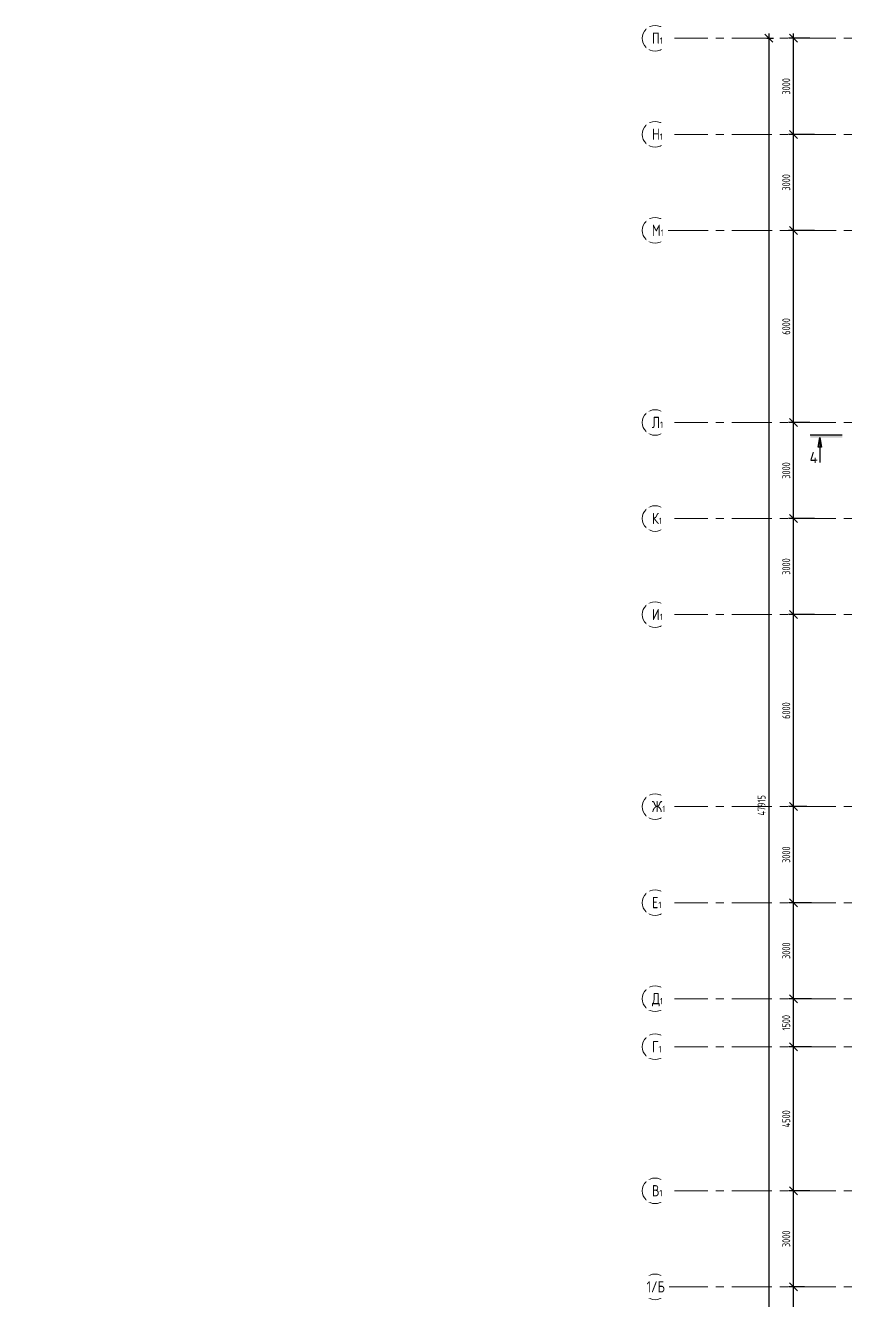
# Model space of a CAD drawing. Header units: millimetres. Extents: x -360149 to 682031, y -35655 to 209517.
# Drawn here: x 25443 to 51088, y 91144 to 131001 of the extents above; entities that cross this region are included whole.
import ezdxf
from ezdxf import colors
from ezdxf.entities.mleader import LeaderData, LeaderLine
from ezdxf.math import Vec2, Vec3

# ---------------------------------------------------------------- set-up
doc = ezdxf.new("R2010")
doc.units = ezdxf.units.MM
doc.header["$MEASUREMENT"] = 0
doc.header["$PDMODE"] = 3
doc.header["$PDSIZE"] = -4
doc.linetypes.add('CENTER', pattern=[2, 1.25, -0.25, 0.25, -0.25])
doc.layers.get('0').update_dxf_attribs({"color": 250, "lineweight": 9})
doc.layers.get('Defpoints').update_dxf_attribs({"color": 6})
for name, color, linetype, lineweight in [('АР_Оси', 195, 'Continuous', 9), ('АР_Оси размеры', 164, 'Continuous', 9), ('АР_Отметки', 250, 'Continuous', 15), ('АР_Разрезы', 175, 'Continuous', 9)]:
    doc.layers.add(name, color=color, linetype=linetype, lineweight=lineweight)
doc.layers.add('Тонкая', color=7, linetype='Continuous')
doc.styles.add('ISOCPEUR', font='isocpeur.ttf', dxfattribs={"width": 0.7})
doc.styles.add('METRO-STYLE', font='isocpeur.ttf', dxfattribs={"width": 0.9, "oblique": 15})
doc.styles.add('ГОСТ 2.304', font='isocpeur.ttf', dxfattribs={"width": 0.7})
doc.dimstyles.new('СПДС', dxfattribs={"dimscale": 100, "dimtxt": 2.5, "dimasz": 2.5, "dimexe": 1.5, "dimexo": 0, "dimgap": 1, "dimtad": 1, "dimdec": 0, "dimrnd": 1, "dimtxsty": 'ГОСТ 2.304', "dimblk": 'OBLIQUE', "dimcen": 2.5, "dimdle": 1.5, "dimadec": 0, "dimazin": 2, "dimtfac": 0.75, "dimtdec": 0, "dimtmove": 1, "dimatfit": 3, "dimfxl": 1, "dimtolj": 1, "dimarcsym": 1})

# ---------------------------------------------------------------- blocks, each defined once
blk = doc.blocks.new('_Oblique')
at = {"color": 0, "linetype": 'ByBlock', "lineweight": -2}
blk.add_line((-0.5, -0.5), (0.5, 0.5), dxfattribs=at)
blk = doc.blocks.new('*D503')
at = {"layer": 'Defpoints', "color": 0, "lineweight": 30, "ltscale": 100, "transparency": 16777216}
for p in [(49430, 91601), (49772, 91601), (49772, 88601)]:
    blk.add_point(p, dxfattribs=at)
at = {"layer": 'АР_Оси размеры', "color": 0, "lineweight": -2, "ltscale": 100, "transparency": 16777216}
for p, q in [((49430, 88451), (49430, 91751)), ((49772, 91601), (49280, 91601)), ((49772, 88601), (49280, 88601))]:
    blk.add_line(p, q, dxfattribs=at)
at = {"layer": 'АР_Оси размеры', "color": 0, "lineweight": -2, "ltscale": 100, "transparency": 16777216, "xscale": 250, "yscale": 250, "zscale": 250}
for p, rotation in [((49430, 91601), 90), ((49430, 88601), 270)]:
    blk.add_blockref('_Oblique', p, dxfattribs=dict(at, rotation=rotation))
at = {"layer": 'АР_Оси размеры', "color": 0, "ltscale": 100, "transparency": 16777216, "insert": (49205, 90101), "char_height": 250, "attachment_point": 5, "rotation": 90, "style": 'ГОСТ 2.304'}
blk.add_mtext('\\A1;3000', dxfattribs=at)
blk = doc.blocks.new('*D504')
at = {"layer": 'Defpoints', "color": 0, "lineweight": 30, "ltscale": 100, "transparency": 16777216}
for p in [(49430, 94601), (49939, 94601), (49772, 91601)]:
    blk.add_point(p, dxfattribs=at)
at = {"layer": 'АР_Оси размеры', "color": 0, "lineweight": -2, "ltscale": 100, "transparency": 16777216}
for p, q in [((49939, 94601), (49280, 94601)), ((49430, 91451), (49430, 94751)), ((49772, 91601), (49280, 91601))]:
    blk.add_line(p, q, dxfattribs=at)
at = {"layer": 'АР_Оси размеры', "color": 0, "lineweight": -2, "ltscale": 100, "transparency": 16777216, "xscale": 250, "yscale": 250, "zscale": 250}
for p, rotation in [((49430, 94601), 90), ((49430, 91601), 270)]:
    blk.add_blockref('_Oblique', p, dxfattribs=dict(at, rotation=rotation))
at = {"layer": 'АР_Оси размеры', "color": 0, "ltscale": 100, "transparency": 16777216, "insert": (49205, 93101), "char_height": 250, "attachment_point": 5, "rotation": 90, "style": 'ГОСТ 2.304'}
blk.add_mtext('\\A1;3000', dxfattribs=at)
blk = doc.blocks.new('*D505')
at = {"layer": 'Defpoints', "color": 0, "lineweight": 30, "ltscale": 100, "transparency": 16777216}
for p in [(49430, 99101), (49993, 99101), (49939, 94601)]:
    blk.add_point(p, dxfattribs=at)
at = {"layer": 'АР_Оси размеры', "color": 0, "lineweight": -2, "ltscale": 100, "transparency": 16777216}
for p, q in [((49430, 94451), (49430, 99251)), ((49993, 99101), (49280, 99101)), ((49939, 94601), (49280, 94601))]:
    blk.add_line(p, q, dxfattribs=at)
at = {"layer": 'АР_Оси размеры', "color": 0, "lineweight": -2, "ltscale": 100, "transparency": 16777216, "xscale": 250, "yscale": 250, "zscale": 250}
for p, rotation in [((49430, 99101), 90), ((49430, 94601), 270)]:
    blk.add_blockref('_Oblique', p, dxfattribs=dict(at, rotation=rotation))
at = {"layer": 'АР_Оси размеры', "color": 0, "ltscale": 100, "transparency": 16777216, "insert": (49205, 96851), "char_height": 250, "attachment_point": 5, "rotation": 90, "style": 'ГОСТ 2.304'}
blk.add_mtext('\\A1;4500', dxfattribs=at)
blk = doc.blocks.new('*D506')
at = {"layer": 'Defpoints', "color": 0, "lineweight": 30, "ltscale": 100, "transparency": 16777216}
for p in [(49430, 100601), (49993, 100601), (49993, 99101)]:
    blk.add_point(p, dxfattribs=at)
at = {"layer": 'АР_Оси размеры', "color": 0, "lineweight": -2, "ltscale": 100, "transparency": 16777216}
for p, q in [((49993, 100601), (49280, 100601)), ((49430, 98951), (49430, 100751)), ((49993, 99101), (49280, 99101))]:
    blk.add_line(p, q, dxfattribs=at)
at = {"layer": 'АР_Оси размеры', "color": 0, "lineweight": -2, "ltscale": 100, "transparency": 16777216, "xscale": 250, "yscale": 250, "zscale": 250}
for p, rotation in [((49430, 100601), 90), ((49430, 99101), 270)]:
    blk.add_blockref('_Oblique', p, dxfattribs=dict(at, rotation=rotation))
at = {"layer": 'АР_Оси размеры', "color": 0, "ltscale": 100, "transparency": 16777216, "insert": (49205, 99851), "char_height": 250, "attachment_point": 5, "rotation": 90, "style": 'ГОСТ 2.304'}
blk.add_mtext('\\A1;1500', dxfattribs=at)
blk = doc.blocks.new('*D507')
at = {"layer": 'Defpoints', "color": 0, "lineweight": 30, "ltscale": 100, "transparency": 16777216}
for p in [(49430, 103601), (49853, 103601), (49993, 100601)]:
    blk.add_point(p, dxfattribs=at)
at = {"layer": 'АР_Оси размеры', "color": 0, "lineweight": -2, "ltscale": 100, "transparency": 16777216}
for p, q in [((49430, 100451), (49430, 103751)), ((49853, 103601), (49280, 103601)), ((49993, 100601), (49280, 100601))]:
    blk.add_line(p, q, dxfattribs=at)
at = {"layer": 'АР_Оси размеры', "color": 0, "lineweight": -2, "ltscale": 100, "transparency": 16777216, "xscale": 250, "yscale": 250, "zscale": 250}
for p, rotation in [((49430, 103601), 90), ((49430, 100601), 270)]:
    blk.add_blockref('_Oblique', p, dxfattribs=dict(at, rotation=rotation))
at = {"layer": 'АР_Оси размеры', "color": 0, "ltscale": 100, "transparency": 16777216, "insert": (49205, 102101), "char_height": 250, "attachment_point": 5, "rotation": 90, "style": 'ГОСТ 2.304'}
blk.add_mtext('\\A1;3000', dxfattribs=at)
blk = doc.blocks.new('*D508')
at = {"layer": 'Defpoints', "color": 0, "ltscale": 100, "transparency": 16777216}
for p in [(49430, 106601), (49853, 106601), (49993, 103601)]:
    blk.add_point(p, dxfattribs=at)
at = {"layer": 'АР_Оси размеры', "color": 0, "lineweight": -2, "ltscale": 100, "transparency": 16777216}
for p, q in [((49853, 106601), (49280, 106601)), ((49430, 103451), (49430, 106751)), ((49993, 103601), (49280, 103601))]:
    blk.add_line(p, q, dxfattribs=at)
at = {"layer": 'АР_Оси размеры', "color": 0, "lineweight": -2, "ltscale": 100, "transparency": 16777216, "xscale": 250, "yscale": 250, "zscale": 250}
for p, rotation in [((49430, 106601), 90), ((49430, 103601), 270)]:
    blk.add_blockref('_Oblique', p, dxfattribs=dict(at, rotation=rotation))
at = {"layer": 'АР_Оси размеры', "color": 0, "ltscale": 100, "transparency": 16777216, "insert": (49205, 105101), "char_height": 250, "attachment_point": 5, "rotation": 90, "style": 'ГОСТ 2.304'}
blk.add_mtext('\\A1;3000', dxfattribs=at)
blk = doc.blocks.new('*D509')
at = {"layer": 'Defpoints', "color": 0, "ltscale": 100, "transparency": 16777216}
for p in [(49430, 112601), (50084, 112601), (49853, 106601)]:
    blk.add_point(p, dxfattribs=at)
at = {"layer": 'АР_Оси размеры', "color": 0, "lineweight": -2, "ltscale": 100, "transparency": 16777216}
for p, q in [((50084, 112601), (49280, 112601)), ((49430, 106451), (49430, 112751)), ((49853, 106601), (49280, 106601))]:
    blk.add_line(p, q, dxfattribs=at)
at = {"layer": 'АР_Оси размеры', "color": 0, "lineweight": -2, "ltscale": 100, "transparency": 16777216, "xscale": 250, "yscale": 250, "zscale": 250}
for p, rotation in [((49430, 112601), 90), ((49430, 106601), 270)]:
    blk.add_blockref('_Oblique', p, dxfattribs=dict(at, rotation=rotation))
at = {"layer": 'АР_Оси размеры', "color": 0, "ltscale": 100, "transparency": 16777216, "insert": (49205, 109601), "char_height": 250, "attachment_point": 5, "rotation": 90, "style": 'ГОСТ 2.304'}
blk.add_mtext('\\A1;6000', dxfattribs=at)
blk = doc.blocks.new('*D510')
at = {"layer": 'Defpoints', "color": 0, "ltscale": 100, "transparency": 16777216}
for p in [(49430, 115601), (49941, 115601), (50084, 112601)]:
    blk.add_point(p, dxfattribs=at)
at = {"layer": 'АР_Оси размеры', "color": 0, "lineweight": -2, "ltscale": 100, "transparency": 16777216}
for p, q in [((49941, 115601), (49280, 115601)), ((49430, 112451), (49430, 115751)), ((50084, 112601), (49280, 112601))]:
    blk.add_line(p, q, dxfattribs=at)
at = {"layer": 'АР_Оси размеры', "color": 0, "lineweight": -2, "ltscale": 100, "transparency": 16777216, "xscale": 250, "yscale": 250, "zscale": 250}
for p, rotation in [((49430, 115601), 90), ((49430, 112601), 270)]:
    blk.add_blockref('_Oblique', p, dxfattribs=dict(at, rotation=rotation))
at = {"layer": 'АР_Оси размеры', "color": 0, "ltscale": 100, "transparency": 16777216, "insert": (49205, 114101), "char_height": 250, "attachment_point": 5, "rotation": 90, "style": 'ГОСТ 2.304'}
blk.add_mtext('\\A1;3000', dxfattribs=at)
blk = doc.blocks.new('*D511')
at = {"layer": 'Defpoints', "color": 0, "ltscale": 100, "transparency": 16777216}
for p in [(49430, 118601), (49941, 118601), (50084, 115601)]:
    blk.add_point(p, dxfattribs=at)
at = {"layer": 'АР_Оси размеры', "color": 0, "lineweight": -2, "ltscale": 100, "transparency": 16777216}
for p, q in [((49941, 118601), (49280, 118601)), ((49430, 115451), (49430, 118751)), ((50084, 115601), (49280, 115601))]:
    blk.add_line(p, q, dxfattribs=at)
at = {"layer": 'АР_Оси размеры', "color": 0, "lineweight": -2, "ltscale": 100, "transparency": 16777216, "xscale": 250, "yscale": 250, "zscale": 250}
for p, rotation in [((49430, 118601), 90), ((49430, 115601), 270)]:
    blk.add_blockref('_Oblique', p, dxfattribs=dict(at, rotation=rotation))
at = {"layer": 'АР_Оси размеры', "color": 0, "ltscale": 100, "transparency": 16777216, "insert": (49205, 117101), "char_height": 250, "attachment_point": 5, "rotation": 90, "style": 'ГОСТ 2.304'}
blk.add_mtext('\\A1;3000', dxfattribs=at)
blk = doc.blocks.new('*D512')
at = {"layer": 'Defpoints', "color": 0, "ltscale": 100, "transparency": 16777216}
for p in [(49430, 124601), (50089, 124601), (49941, 118601)]:
    blk.add_point(p, dxfattribs=at)
at = {"layer": 'АР_Оси размеры', "color": 0, "lineweight": -2, "ltscale": 100, "transparency": 16777216}
for p, q in [((50089, 124601), (49280, 124601)), ((49430, 118451), (49430, 124751)), ((49941, 118601), (49280, 118601))]:
    blk.add_line(p, q, dxfattribs=at)
at = {"layer": 'АР_Оси размеры', "color": 0, "lineweight": -2, "ltscale": 100, "transparency": 16777216, "xscale": 250, "yscale": 250, "zscale": 250}
for p, rotation in [((49430, 124601), 90), ((49430, 118601), 270)]:
    blk.add_blockref('_Oblique', p, dxfattribs=dict(at, rotation=rotation))
at = {"layer": 'АР_Оси размеры', "color": 0, "ltscale": 100, "transparency": 16777216, "insert": (49205, 121601), "char_height": 250, "attachment_point": 5, "rotation": 90, "style": 'ГОСТ 2.304'}
blk.add_mtext('\\A1;6000', dxfattribs=at)
blk = doc.blocks.new('*D513')
at = {"layer": 'Defpoints', "color": 0, "ltscale": 100, "transparency": 16777216}
for p in [(49430, 127601), (49941, 127601), (50084, 124601)]:
    blk.add_point(p, dxfattribs=at)
at = {"layer": 'АР_Оси размеры', "color": 0, "lineweight": -2, "ltscale": 100, "transparency": 16777216}
for p, q in [((49941, 127601), (49280, 127601)), ((49430, 124451), (49430, 127751)), ((50084, 124601), (49280, 124601))]:
    blk.add_line(p, q, dxfattribs=at)
at = {"layer": 'АР_Оси размеры', "color": 0, "lineweight": -2, "ltscale": 100, "transparency": 16777216, "xscale": 250, "yscale": 250, "zscale": 250}
for p, rotation in [((49430, 127601), 90), ((49430, 124601), 270)]:
    blk.add_blockref('_Oblique', p, dxfattribs=dict(at, rotation=rotation))
at = {"layer": 'АР_Оси размеры', "color": 0, "ltscale": 100, "transparency": 16777216, "insert": (49205, 126101), "char_height": 250, "attachment_point": 5, "rotation": 90, "style": 'ГОСТ 2.304'}
blk.add_mtext('\\A1;3000', dxfattribs=at)
blk = doc.blocks.new('*D514')
at = {"layer": 'Defpoints', "color": 0, "ltscale": 100, "transparency": 16777216}
for p in [(49430, 130601), (49941, 130601), (50084, 127601)]:
    blk.add_point(p, dxfattribs=at)
at = {"layer": 'АР_Оси размеры', "color": 0, "lineweight": -2, "ltscale": 100, "transparency": 16777216}
for p, q in [((49430, 127451), (49430, 130751)), ((49941, 130601), (49280, 130601)), ((50084, 127601), (49280, 127601))]:
    blk.add_line(p, q, dxfattribs=at)
at = {"layer": 'АР_Оси размеры', "color": 0, "lineweight": -2, "ltscale": 100, "transparency": 16777216, "xscale": 250, "yscale": 250, "zscale": 250}
for p, rotation in [((49430, 130601), 90), ((49430, 127601), 270)]:
    blk.add_blockref('_Oblique', p, dxfattribs=dict(at, rotation=rotation))
at = {"layer": 'АР_Оси размеры', "color": 0, "ltscale": 100, "transparency": 16777216, "insert": (49205, 129101), "char_height": 250, "attachment_point": 5, "rotation": 90, "style": 'ГОСТ 2.304'}
blk.add_mtext('\\A1;3000', dxfattribs=at)
blk = doc.blocks.new('*D515')
at = {"layer": 'Defpoints', "color": 0, "lineweight": 30, "ltscale": 100, "transparency": 16777216}
for p in [(48603, 130601), (48603, 82686), (48659, 82686)]:
    blk.add_point(p, dxfattribs=at)
at = {"layer": 'АР_Оси размеры', "color": 0, "lineweight": -2, "ltscale": 100, "transparency": 16777216}
for p, q in [((48659, 130751), (48659, 82536)), ((48603, 130601), (48809, 130601)), ((48603, 82686), (48809, 82686))]:
    blk.add_line(p, q, dxfattribs=at)
at = {"layer": 'АР_Оси размеры', "color": 0, "lineweight": -2, "ltscale": 100, "transparency": 16777216, "xscale": 250, "yscale": 250, "zscale": 250}
for p, rotation in [((48659, 130601), 90), ((48659, 82686), 270)]:
    blk.add_blockref('_Oblique', p, dxfattribs=dict(at, rotation=rotation))
at = {"layer": 'АР_Оси размеры', "color": 0, "ltscale": 100, "transparency": 16777216, "insert": (48434, 106643), "char_height": 250, "attachment_point": 5, "rotation": 90, "style": 'ГОСТ 2.304'}
blk.add_mtext('\\A1;47915', dxfattribs=at)
blk = doc.blocks.new('_DotSmall')
at = {"color": 0, "linetype": 'ByBlock', "const_width": 0.5}
blk.add_lwpolyline([(-0.0625, 0, 1), (0.0625, 0, 1)], format="xyb", close=True, dxfattribs=at)
blk = doc.blocks.new('A$C60573c2e')
at = {"layer": 'АР_Разрезы', "ltscale": 100}
h = blk.add_hatch(color=5, dxfattribs=at)
h.dxf.hatch_style = 1
h.paths.add_polyline_path([(-689, -12469), (-689, -12399), (-1689, -12399), (-1689, -12469)])
h.paths.add_polyline_path([(-1339, -12769), (-1389, -12469), (-1389, -12769)])
h.paths.add_polyline_path([(-1389, -12769), (-1389, -12469), (-1440, -12769)])
at = {"layer": 'АР_Разрезы', "color": 5, "lineweight": 25, "ltscale": 100}
for p, q in [((-689, -12399, -2792), (-1689, -12399, -2792)), ((-1440, -12769, -2792), (-1389, -12469, -2792)), ((-1389, -12469, -2792), (-1339, -12769, -2792)), ((-1339, -12769, -2792), (-1440, -12769, -2792))]:
    blk.add_line(p, q, dxfattribs=at)
at = {"layer": 'АР_Разрезы', "color": 5, "lineweight": 25, "ltscale": 100, "elevation": -2792}
blk.add_lwpolyline([(-1389, -12469), (-1389, -13252)], dxfattribs=at)
at = {"layer": 'АР_Разрезы', "color": 5, "lineweight": 25, "ltscale": 100, "insert": (-1710, -12919, -2792), "char_height": 350, "width": 583.33, "attachment_point": 1, "style": 'METRO-STYLE'}
blk.add_mtext('{\\Q0;\\W1;4}', dxfattribs=at)

msp = doc.modelspace()

# ---------------------------------------------------------------- linework, layer by layer
at = {"layer": 'АР_Оси', "linetype": 'CENTER', "ltscale": 1000}
for p, q in [((45508.7, 130600.68), (128687.11, 130600.68)), ((45508.7, 127600.68), (128687.11, 127600.68)), ((45508.7, 124600.68), (128687.11, 124600.68)), ((45508.7, 118600.68), (128687.11, 118600.68)), ((45508.7, 115600.68), (128687.11, 115600.68)), ((45508.7, 112600.68), (128687.11, 112600.68)), ((45508.7, 106600.68), (128687.11, 106600.68)), ((45508.7, 103600.68), (128687.11, 103600.68)), ((45508.7, 100600.68), (128687.11, 100600.68)), ((45508.7, 99100.68), (128687.11, 99100.68)), ((45508.7, 94600.68), (128687.11, 94600.68)), ((45508.7, 91600.68), (128687.11, 91600.68))]:
    msp.add_line(p, q, dxfattribs=at)
at = {"layer": 'АР_Оси', "ltscale": 0.5}
for centre in [(45108.7, 130600.68), (45108.7, 127600.68), (45108.7, 124600.68), (45108.7, 118600.68), (45108.7, 115600.68), (45108.7, 112600.68), (45108.7, 106600.68), (45108.7, 103600.68), (45108.7, 100600.68), (45108.7, 99100.68), (45108.7, 94600.68), (45108.7, 91600.68)]:
    msp.add_circle(centre, 400, dxfattribs=at)

# ---------------------------------------------------------------- block references
at = {"layer": 'Тонкая', "color": 31, "ltscale": 100, "true_color": 0xfecc66}
msp.add_blockref('A$C60573c2e', (51642.4, 130600.68), dxfattribs=at)

# ---------------------------------------------------------------- dimensions: what is measured, and where the dimension line sits
at = {"layer": 'АР_Оси размеры', "ltscale": 100}
for base, p1, p2, picture, middle in [((48659.15, 82685.68), (48603.34, 130600.68), (48603.34, 82685.68), '*D515', (48434.15, 106643.18)), ((49429.71, 130600.68), (50083.99, 127600.68), (49940.98, 130600.68), '*D514', (49204.71, 129100.68)), ((49429.71, 127600.68), (50083.99, 124600.68), (49940.98, 127600.68), '*D513', (49204.71, 126100.68)), ((49429.71, 124600.68), (49940.98, 118600.68), (50089.15, 124600.68), '*D512', (49204.71, 121600.68)), ((49429.71, 118600.68), (50083.99, 115600.68), (49940.98, 118600.68), '*D511', (49204.71, 117100.68)), ((49429.71, 115600.68), (50083.99, 112600.68), (49940.98, 115600.68), '*D510', (49204.71, 114100.68)), ((49429.71, 112600.68), (49853.2, 106600.68), (50083.99, 112600.68), '*D509', (49204.71, 109600.68)), ((49429.71, 106600.68), (49992.69, 103600.68), (49853.2, 106600.68), '*D508', (49204.71, 105100.68)), ((49429.71, 103600.68), (49992.69, 100600.68), (49853.2, 103600.68), '*D507', (49204.71, 102100.68)), ((49429.71, 100600.68), (49992.69, 99100.68), (49992.69, 100600.68), '*D506', (49204.71, 99850.68)), ((49429.71, 99100.68), (49938.62, 94600.68), (49992.69, 99100.68), '*D505', (49204.71, 96850.68)), ((49429.71, 94600.68), (49771.65, 91600.68), (49938.62, 94600.68), '*D504', (49204.71, 93100.68)), ((49429.71, 91600.68), (49771.65, 88600.68), (49771.65, 91600.68), '*D503', (49204.71, 90100.68))]:
    dim = msp.add_linear_dim(base=base, p1=p1, p2=p2, angle=90, dimstyle='СПДС', dxfattribs=at)
    dim.commit()
    dim.dimension.update_dxf_attribs({"geometry": picture, "text_midpoint": middle})

# ---------------------------------------------------------------- next in the draw order: texts
at = {"layer": 'АР_Оси', "char_height": 350, "width": 528.8202, "attachment_point": 1, "line_spacing_factor": 1.149209, "style": 'ГОСТ 2.304', "bg_fill": 2}
for s, insert in [('{\\W0.8;П\\H0.57143x;1}', (45008.88, 130778.46)), ('{\\W0.8;Н\\H0.57143x;1}', (45008.88, 127778.46)), ('{\\W0.8;М\\H0.57143x;1}', (45008.88, 124778.46)), ('{\\W0.8;Л\\H0.57143x;1}', (45008.88, 118778.46)), ('{\\W0.8;К\\H0.57143x;1}', (45008.88, 115778.46)), ('{\\W0.8;И\\H0.57143x;1}', (45008.88, 112778.46)), ('{\\W0.8;Ж\\H0.57143x;1}', (45008.88, 106778.46)), ('{\\W0.8;Е\\H0.57143x;1}', (45008.88, 103778.46)), ('{\\W0.8;Д\\H0.57143x;1}', (45008.88, 100778.46)), ('{\\W0.8;Г\\H0.57143x;1}', (45008.88, 99278.46)), ('{\\W0.8;В\\H0.57143x;1}', (45008.88, 94778.46)), ('{\\W0.8;1/Б}', (44843.92, 91778.46))]:
    msp.add_mtext(s, dxfattribs=dict(at, insert=insert))

# ---------------------------------------------------------------- next in the draw order: linework, layer by layer
at = {"layer": 'АР_Оси', "linetype": 'CENTER', "ltscale": 1000}
msp.add_line((45518.92, 124601.01), (128697.32, 124601.01), dxfattribs=at)

# ---------------------------------------------------------------- next in the draw order: leaders
at = {"layer": 'АР_Отметки'}
ml = msp.add_multileader_mtext('Standard', dxfattribs=at)
ml.set_content('Л.4', color=256, style='ISOCPEUR')
ml.set_leader_properties(color=256, linetype='Continuous', lineweight=-1)
ml.set_arrow_properties(name='DOTSMALL')
ml.build(insert=Vec2(0, 0))
ml.multileader.update_dxf_attribs({"has_text_frame": 1, "text_left_attachment_type": 4, "text_right_attachment_type": 4, "dogleg_length": 100, "arrow_head_size": 180})
ctx = ml.context
ctx.base_point, ctx.char_height, ctx.arrow_head_size, ctx.landing_gap_size, ctx.plane_origin = Vec3(82551.88, 129862.56), 250, 180, 50, Vec3(110672.33, 117704.9)
ctx.left_attachment, ctx.right_attachment = 4, 4
notes = []
notes.append((ctx, [(0, (0, 0, 0), (0, 0), (1, 0), 1, [])]))
ctx.mtext.insert, ctx.mtext.width, ctx.mtext.line_spacing_style, ctx.mtext.flow_direction = Vec3(82601.88, 130195.89), 852.697, 2, 5
ml = msp.add_multileader_mtext('Standard', dxfattribs=at)
ml.set_content('Л.4', color=256, style='ISOCPEUR')
ml.set_leader_properties(color=256, linetype='Continuous', lineweight=-1)
ml.set_arrow_properties(name='DOTSMALL')
ml.build(insert=Vec2(0, 0))
ml.multileader.update_dxf_attribs({"has_text_frame": 1, "text_left_attachment_type": 4, "text_right_attachment_type": 4, "dogleg_length": 100, "arrow_head_size": 180})
ctx = ml.context
ctx.base_point, ctx.char_height, ctx.arrow_head_size, ctx.landing_gap_size, ctx.plane_origin = Vec3(492034.94, 129862.56), 250, 180, 50, Vec3(520155.38, 117704.9)
ctx.left_attachment, ctx.right_attachment = 4, 4
notes.append((ctx, [(0, (0, 0, 0), (0, 0), (1, 0), 1, [])]))
ctx.mtext.insert, ctx.mtext.width, ctx.mtext.line_spacing_style, ctx.mtext.flow_direction = Vec3(492084.94, 130195.89), 852.697, 2, 5
ml = msp.add_multileader_mtext('Standard', dxfattribs=at)
ml.set_content('Л.4', color=256, style='ISOCPEUR')
ml.set_leader_properties(color=256, linetype='Continuous', lineweight=-1)
ml.set_arrow_properties(name='DOTSMALL')
ml.build(insert=Vec2(0, 0))
ml.multileader.update_dxf_attribs({"has_text_frame": 1, "text_left_attachment_type": 4, "text_right_attachment_type": 4, "dogleg_length": 100, "arrow_head_size": 180})
ctx = ml.context
ctx.base_point, ctx.char_height, ctx.arrow_head_size, ctx.landing_gap_size, ctx.plane_origin = Vec3(219490.04, 129862.56), 250, 180, 50, Vec3(247610.49, 117704.9)
ctx.left_attachment, ctx.right_attachment = 4, 4
notes.append((ctx, [(0, (0, 0, 0), (0, 0), (1, 0), 1, [])]))
ctx.mtext.insert, ctx.mtext.width, ctx.mtext.line_spacing_style, ctx.mtext.flow_direction = Vec3(219540.04, 130195.89), 852.697, 2, 5
ml = msp.add_multileader_mtext('Standard', dxfattribs=at)
ml.set_content('+13,200', color=256, style='ISOCPEUR')
ml.set_leader_properties(color=256, linetype='Continuous', lineweight=-1)
ml.set_arrow_properties(name='DOTSMALL')
ml.build(insert=Vec2(0, 0))
ml.multileader.update_dxf_attribs({"has_text_frame": 1, "text_left_attachment_type": 4, "text_right_attachment_type": 4, "dogleg_length": 100, "arrow_head_size": 180})
ctx = ml.context
ctx.base_point, ctx.char_height, ctx.arrow_head_size, ctx.landing_gap_size, ctx.plane_origin = Vec3(224688.95, 129360.2), 250, 180, 50, Vec3(225232.23, 130163.16)
ctx.left_attachment, ctx.right_attachment = 4, 4
notes.append((ctx, [(0, (0, 0, 0), (0, 0), (1, 0), 1, [])]))
ctx.mtext.insert, ctx.mtext.width, ctx.mtext.line_spacing_style, ctx.mtext.flow_direction = Vec3(224738.95, 129693.54), 852.697, 2, 5
ml = msp.add_multileader_mtext('Standard', dxfattribs=at)
ml.set_content('+8,400', color=256, style='ISOCPEUR')
ml.set_leader_properties(color=256, linetype='Continuous', lineweight=-1)
ml.set_arrow_properties(name='DOTSMALL')
ml.build(insert=Vec2(0, 0))
ml.multileader.update_dxf_attribs({"has_text_frame": 1, "text_left_attachment_type": 4, "text_right_attachment_type": 4, "dogleg_length": 100, "arrow_head_size": 180})
ctx = ml.context
ctx.base_point, ctx.char_height, ctx.arrow_head_size, ctx.landing_gap_size, ctx.plane_origin = Vec3(82370.95, 129105.2), 250, 180, 50, Vec3(82914.23, 129908.16)
ctx.left_attachment, ctx.right_attachment = 4, 4
notes.append((ctx, [(0, (0, 0, 0), (0, 0), (1, 0), 1, [])]))
ctx.mtext.insert, ctx.mtext.width, ctx.mtext.line_spacing_style, ctx.mtext.flow_direction = Vec3(82420.95, 129438.54), 852.697, 2, 5
ml = msp.add_multileader_mtext('Standard', dxfattribs=at)
ml.set_content('+7,050', color=256, style='ISOCPEUR')
ml.set_leader_properties(color=256, linetype='Continuous', lineweight=-1)
ml.set_arrow_properties(name='DOTSMALL')
ml.build(insert=Vec2(0, 0))
ml.multileader.update_dxf_attribs({"has_text_frame": 1, "text_left_attachment_type": 4, "text_right_attachment_type": 4, "dogleg_length": 100, "arrow_head_size": 180})
ctx = ml.context
ctx.base_point, ctx.char_height, ctx.arrow_head_size, ctx.landing_gap_size, ctx.plane_origin = Vec3(87665.16, 129033.36), 250, 180, 50, Vec3(87583.77, 127765.8)
ctx.left_attachment, ctx.right_attachment = 4, 4
notes.append((ctx, [(0, (0, 0, 0), (0, 0), (1, 0), 1, [])]))
ctx.mtext.insert, ctx.mtext.width, ctx.mtext.line_spacing_style, ctx.mtext.flow_direction = Vec3(87715.16, 129366.7), 852.697, 2, 5
ml = msp.add_multileader_mtext('Standard', dxfattribs=at)
ml.set_content('+6,300', color=256, style='ISOCPEUR')
ml.set_leader_properties(color=256, linetype='Continuous', lineweight=-1)
ml.set_arrow_properties(name='DOTSMALL')
ml.build(insert=Vec2(0, 0))
ml.multileader.update_dxf_attribs({"has_text_frame": 1, "text_left_attachment_type": 4, "text_right_attachment_type": 4, "dogleg_length": 100, "arrow_head_size": 180})
ctx = ml.context
ctx.base_point, ctx.char_height, ctx.arrow_head_size, ctx.landing_gap_size, ctx.plane_origin = Vec3(113829.74, 126453.14), 250, 180, 50, Vec3(122173.57, 124212.23)
ctx.left_attachment, ctx.right_attachment = 4, 4
notes.append((ctx, [(0, (0, 0, 0), (0, 0), (1, 0), 1, [])]))
ctx.mtext.insert, ctx.mtext.width, ctx.mtext.line_spacing_style, ctx.mtext.flow_direction = Vec3(113879.74, 126786.47), 852.697, 2, 5
ml = msp.add_multileader_mtext('Standard', dxfattribs=at)
ml.set_content('Л.5', color=256, style='ISOCPEUR')
ml.set_leader_properties(color=256, linetype='Continuous', lineweight=-1)
ml.set_arrow_properties(name='DOTSMALL')
ml.build(insert=Vec2(0, 0))
ml.multileader.update_dxf_attribs({"has_text_frame": 1, "text_left_attachment_type": 4, "text_right_attachment_type": 4, "dogleg_length": 100, "arrow_head_size": 180})
ctx = ml.context
ctx.base_point, ctx.char_height, ctx.arrow_head_size, ctx.landing_gap_size, ctx.plane_origin = Vec3(112375.78, 126435.24), 250, 180, 50, Vec3(138158.65, 112714.64)
ctx.left_attachment, ctx.right_attachment = 4, 4
notes.append((ctx, [(0, (0, 0, 0), (0, 0), (1, 0), 1, [])]))
ctx.mtext.insert, ctx.mtext.width, ctx.mtext.line_spacing_style, ctx.mtext.flow_direction = Vec3(112425.78, 126768.57), 852.697, 2, 5
ml = msp.add_multileader_mtext('Standard', dxfattribs=at)
ml.set_content('+8,400', color=256, style='ISOCPEUR')
ml.set_leader_properties(color=256, linetype='Continuous', lineweight=-1)
ml.set_arrow_properties(name='DOTSMALL')
ml.build(insert=Vec2(0, 0))
ml.multileader.update_dxf_attribs({"has_text_frame": 1, "text_left_attachment_type": 4, "text_right_attachment_type": 4, "dogleg_length": 100, "arrow_head_size": 180})
ctx = ml.context
ctx.base_point, ctx.char_height, ctx.arrow_head_size, ctx.landing_gap_size, ctx.plane_origin = Vec3(64968.01, 121448.02), 250, 180, 50, Vec3(65195.29, 121240.85)
ctx.left_attachment, ctx.right_attachment = 4, 4
notes.append((ctx, [(0, (0, 0, 0), (0, 0), (1, 0), 1, [])]))
ctx.mtext.insert, ctx.mtext.width, ctx.mtext.line_spacing_style, ctx.mtext.flow_direction = Vec3(65018.01, 121781.35), 852.697, 2, 5
ml = msp.add_multileader_mtext('Standard', dxfattribs=at)
ml.set_content('+8,400', color=256, style='ISOCPEUR')
ml.set_leader_properties(color=256, linetype='Continuous', lineweight=-1)
ml.set_arrow_properties(name='DOTSMALL')
ml.build(insert=Vec2(0, 0))
ml.multileader.update_dxf_attribs({"has_text_frame": 1, "text_left_attachment_type": 4, "text_right_attachment_type": 4, "dogleg_length": 100, "arrow_head_size": 180})
ctx = ml.context
ctx.base_point, ctx.char_height, ctx.arrow_head_size, ctx.landing_gap_size, ctx.plane_origin = Vec3(113171.95, 119660.76), 250, 180, 50, Vec3(117140.14, 126539.51)
ctx.left_attachment, ctx.right_attachment = 4, 4
notes.append((ctx, [(0, (0, 0, 0), (0, 0), (1, 0), 1, [])]))
ctx.mtext.insert, ctx.mtext.width, ctx.mtext.line_spacing_style, ctx.mtext.flow_direction = Vec3(113221.95, 119994.1), 852.697, 2, 5
ml = msp.add_multileader_mtext('Standard', dxfattribs=at)
ml.set_content('+8,400', color=256, style='ISOCPEUR')
ml.set_leader_properties(color=256, linetype='Continuous', lineweight=-1)
ml.set_arrow_properties(name='DOTSMALL')
ml.build(insert=Vec2(0, 0))
ml.multileader.update_dxf_attribs({"has_text_frame": 1, "text_left_attachment_type": 4, "text_right_attachment_type": 4, "dogleg_length": 100, "arrow_head_size": 180})
ctx = ml.context
ctx.base_point, ctx.char_height, ctx.arrow_head_size, ctx.landing_gap_size, ctx.plane_origin = Vec3(85630.6, 118954.61), 250, 180, 50, Vec3(85857.88, 118747.45)
ctx.left_attachment, ctx.right_attachment = 4, 4
notes.append((ctx, [(0, (0, 0, 0), (0, 0), (1, 0), 1, [])]))
ctx.mtext.insert, ctx.mtext.width, ctx.mtext.line_spacing_style, ctx.mtext.flow_direction = Vec3(85680.6, 119287.95), 852.697, 2, 5
ml = msp.add_multileader_mtext('Standard', dxfattribs=at)
ml.set_content('+8,400', color=256, style='ISOCPEUR')
ml.set_leader_properties(color=256, linetype='Continuous', lineweight=-1)
ml.set_arrow_properties(name='DOTSMALL')
ml.build(insert=Vec2(0, 0))
ml.multileader.update_dxf_attribs({"has_text_frame": 1, "text_left_attachment_type": 4, "text_right_attachment_type": 4, "dogleg_length": 100, "arrow_head_size": 180})
ctx = ml.context
ctx.base_point, ctx.char_height, ctx.arrow_head_size, ctx.landing_gap_size, ctx.plane_origin = Vec3(55911.8, 111820.44), 250, 180, 50, Vec3(56139.07, 111613.27)
ctx.left_attachment, ctx.right_attachment = 4, 4
notes.append((ctx, [(0, (0, 0, 0), (0, 0), (1, 0), 1, [])]))
ctx.mtext.insert, ctx.mtext.width, ctx.mtext.line_spacing_style, ctx.mtext.flow_direction = Vec3(55961.8, 112153.77), 852.697, 2, 5
ml = msp.add_multileader_mtext('Standard', dxfattribs=at)
ml.set_content('+8,400', color=256, style='ISOCPEUR')
ml.set_leader_properties(color=256, linetype='Continuous', lineweight=-1)
ml.set_arrow_properties(name='DOTSMALL')
ml.build(insert=Vec2(0, 0))
ml.multileader.update_dxf_attribs({"has_text_frame": 1, "text_left_attachment_type": 4, "text_right_attachment_type": 4, "dogleg_length": 100, "arrow_head_size": 180})
ctx = ml.context
ctx.base_point, ctx.char_height, ctx.arrow_head_size, ctx.landing_gap_size, ctx.plane_origin = Vec3(76742.58, 98278.6), 250, 180, 50, Vec3(86109.22, 97459.83)
ctx.left_attachment, ctx.right_attachment = 4, 4
notes.append((ctx, [(0, (0, 0, 0), (0, 0), (1, 0), 1, [])]))
ctx.mtext.insert, ctx.mtext.width, ctx.mtext.line_spacing_style, ctx.mtext.flow_direction = Vec3(76792.58, 98611.93), 852.697, 2, 5
ml = msp.add_multileader_mtext('Standard', dxfattribs=at)
ml.set_content('+8,400', color=256, style='ISOCPEUR')
ml.set_leader_properties(color=256, linetype='Continuous', lineweight=-1)
ml.set_arrow_properties(name='DOTSMALL')
ml.build(insert=Vec2(0, 0))
ml.multileader.update_dxf_attribs({"has_text_frame": 1, "text_left_attachment_type": 4, "text_right_attachment_type": 4, "dogleg_length": 100, "arrow_head_size": 180})
ctx = ml.context
ctx.base_point, ctx.char_height, ctx.arrow_head_size, ctx.landing_gap_size, ctx.plane_origin = Vec3(70366.57, 97836.54), 250, 180, 50, Vec3(70593.85, 97629.38)
ctx.left_attachment, ctx.right_attachment = 4, 4
notes.append((ctx, [(0, (0, 0, 0), (0, 0), (1, 0), 1, [])]))
ctx.mtext.insert, ctx.mtext.width, ctx.mtext.line_spacing_style, ctx.mtext.flow_direction = Vec3(70416.57, 98169.88), 852.697, 2, 5
ml = msp.add_multileader_mtext('Standard', dxfattribs=at)
ml.set_content('Л.3', color=256, style='ISOCPEUR')
ml.set_leader_properties(color=256, linetype='Continuous', lineweight=-1)
ml.set_arrow_properties(name='DOTSMALL')
ml.build(insert=Vec2(0, 0))
ml.multileader.update_dxf_attribs({"has_text_frame": 1, "text_left_attachment_type": 4, "text_right_attachment_type": 4, "dogleg_length": 100, "arrow_head_size": 180})
ctx = ml.context
ctx.base_point, ctx.char_height, ctx.arrow_head_size, ctx.landing_gap_size, ctx.plane_origin = Vec3(76813.32, 97738.3), 250, 180, 50, Vec3(102910.89, 84725.12)
ctx.left_attachment, ctx.right_attachment = 4, 4
notes.append((ctx, [(0, (0, 0, 0), (0, 0), (1, 0), 1, [])]))
ctx.mtext.insert, ctx.mtext.width, ctx.mtext.line_spacing_style, ctx.mtext.flow_direction = Vec3(76863.32, 98071.64), 852.697, 2, 5
ml = msp.add_multileader_mtext('Standard', dxfattribs=at)
ml.set_content('+6,300', color=256, style='ISOCPEUR')
ml.set_leader_properties(color=256, linetype='Continuous', lineweight=-1)
ml.set_arrow_properties(name='DOTSMALL')
ml.build(insert=Vec2(0, 0))
ml.multileader.update_dxf_attribs({"has_text_frame": 1, "text_left_attachment_type": 4, "text_right_attachment_type": 4, "dogleg_length": 100, "arrow_head_size": 180})
ctx = ml.context
ctx.base_point, ctx.char_height, ctx.arrow_head_size, ctx.landing_gap_size, ctx.plane_origin = Vec3(76701.1, 92432.14), 250, 180, 50, Vec3(91152.49, 96589.96)
ctx.left_attachment, ctx.right_attachment = 4, 4
notes.append((ctx, [(0, (0, 0, 0), (0, 0), (1, 0), 1, [])]))
ctx.mtext.insert, ctx.mtext.width, ctx.mtext.line_spacing_style, ctx.mtext.flow_direction = Vec3(76751.1, 92765.47), 852.697, 2, 5
for ctx, leaders in notes:
    for number, flags, end, landing, length, lines in leaders:
        leader = LeaderData()
        leader.index, (leader.has_last_leader_line, leader.has_dogleg_vector, leader.attachment_direction) = number, flags
        leader.last_leader_point, leader.dogleg_vector, leader.dogleg_length = Vec3(end), Vec3(landing), length
        for number, points, colour, breaks in lines:
            line = LeaderLine()
            line.index, line.vertices, line.color, line.breaks = number, Vec3.list(points), colors.encode_raw_color(colour), breaks
            leader.lines.append(line)
        ctx.leaders.append(leader)

doc.saveas('drawing.dxf')
